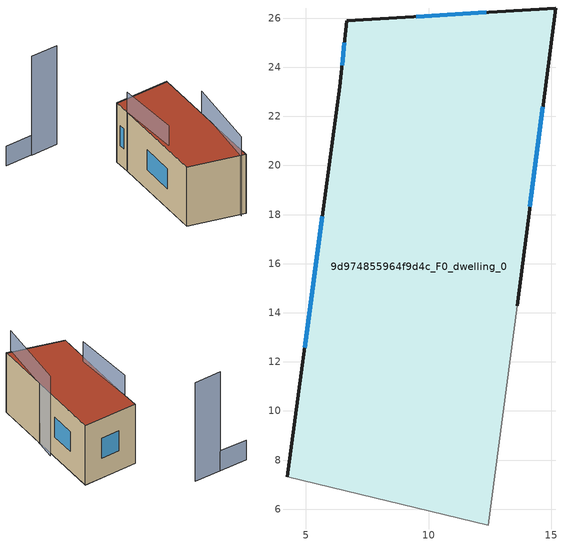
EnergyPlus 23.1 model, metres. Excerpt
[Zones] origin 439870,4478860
9d974855964f9d4c_F0_dwelling_0
 floor ground (EU_floor_Construction): 12.42,5.35 13.6,14.29 15.17,26.41 6.66,25.89 6.38,23.2 4.24,7.32 z0
 wall outside (EU_wall_Construction): 4.24,7.32 6.38,23.2 6.66,25.89 15.17,26.41 13.6,14.29 z0:9
 wall adiabatic (EU_wall_Construction): 13.6,14.29 12.42,5.35 4.24,7.32 z0:9
 window (EU_Window_Construction): 9.48,26.06 12.35,26.24 / 14.65,22.39 14.12,18.31 / 4.95,12.58 5.67,17.93 / 6.47,24.09 6.57,25 z2.98:6.02
 roof outside (EU_roof_Construction): 15.17,26.41 13.6,14.29 12.42,5.35 4.24,7.32 6.38,23.2 6.66,25.89 z9
shading: 6.38,23.2 5.63,13.13 / 11.57,5.28 14.36,17.65 z0:12; 13.6,14.29 13.77,19.37 / -1.14,33.98 -5.51,33.75 z0:3; 3.07,34.22 -1.14,33.97 z0:15
[Building]
EU S2 Campaign: North Axis=0; Terrain=City; Solar Distribution=FullExterior
[Site:Location]
Madrid: Latitude=40.5; Longitude=-3.5; Time Zone=1; Elevation=609
[SizingPeriod:WeatherFileDays]
AnnualSizingPeriod: Begin Month=1; Begin Day of Month=1; End Month=12; End Day of Month=31; Day of Week for Start Day=Monday; Use Weather File Daylight Saving Period=No; Use Weather File Rain and Snow Indicators=No
[MATERIAL]
EU_InternalMass_Material: Roughness=MediumRough; Thickness=0.1; Conductivity=1; Density=1800; Specific Heat=900; Thermal Absorptance=0.9; Solar Absorptance=0.7; Visible Absorptance=0.7
[MATERIAL:NOMASS] Roughness=MediumRough; Thermal Absorptance=0.9; Solar Absorptance=0.7; Visible Absorptance=0.7
Name | Thermal Resistance
EU_wall_NoMass | 0.609216
EU_roof_NoMass | 0.513268
EU_floor_NoMass | 0.568163
[WINDOWMATERIAL:SIMPLEGLAZINGSYSTEM]
EU_Window_SimpleGlazing: UFactor=5.50606; Solar Heat Gain Coefficient=0.85; Visible Transmittance=0.85
[CONSTRUCTION]
EU_wall_Construction: EU_wall_NoMass
EU_roof_Construction: EU_roof_NoMass
EU_floor_Construction: EU_floor_NoMass
EU_InternalMass_Construction: EU_InternalMass_Material
EU_Window_Construction: EU_Window_SimpleGlazing
[ZONE]
9d974855964f9d4c_F0_dwelling_0: Type=1; Multiplier=1; Ceiling Height=autocalculate; Volume=1500.14; Floor Area=autocalculate; Part of Total Floor Area=Yes
[INTERNALMASS]
9d974855964f9d4c_F0_dwelling_0_EU_InternalMass: Construction=EU_InternalMass_Construction; Zone or ZoneList=9d974855964f9d4c_F0_dwelling_0; Surface Area=166.682
[OTHEREQUIPMENT]
EU_Step8_InternalGain_9d974855964f9d4c_F0_dwelling_0_f000: Fuel Type=Electricity; Zone or ZoneList or Space or SpaceList=9d974855964f9d4c_F0_dwelling_0; Schedule=EU_Step8_GainSchedule_9d974855964f9d4c_F0_dwelling_0_f000; Design Level Calculation Method=Watts/Area; Power per Zone Floor Area=1; Fraction Latent=0; Fraction Radiant=0; Fraction Lost=0; Carbon Dioxide Generation Rate=0; EndUse Subcategory=EU_Step8_InternalGains
[ZONEVENTILATION:DESIGNFLOWRATE]
EU_ConstantAir_9d974855964f9d4c_F0_dwelling_0: Zone or ZoneList or Space or SpaceList=9d974855964f9d4c_F0_dwelling_0; Schedule=EU_AlwaysOn; Design Flow Rate Calculation Method=AirChanges/Hour; Air Changes per Hour=0.752966; Ventilation Type=Natural; Fan Pressure Rise=0; Fan Total Efficiency=1; Constant Term Coefficient=1; Temperature Term Coefficient=0; Velocity Term Coefficient=0; Velocity Squared Term Coefficient=0; Minimum Indoor Temperature=-100; Maximum Indoor Temperature=100; Delta Temperature=-100; Minimum Outdoor Temperature=-100; Maximum Outdoor Temperature=100; Maximum Wind Speed=40
[HVACTEMPLATE:THERMOSTAT]
EU_HeatOnly_9d974855964f9d4c_F0_dwelling_0: Constant Heating Setpoint=20; Constant Cooling Setpoint=50
[HVACTEMPLATE:ZONE:IDEALLOADSAIRSYSTEM]
9d974855964f9d4c_F0_dwelling_0: Template Thermostat=EU_HeatOnly_9d974855964f9d4c_F0_dwelling_0; System Availability Schedule=EU_AlwaysOn; Maximum Heating Supply Air Temperature=50; Minimum Cooling Supply Air Temperature=13; Maximum Heating Supply Air Humidity Ratio=0.0156; Minimum Cooling Supply Air Humidity Ratio=0.0077; Heating Limit=NoLimit; Cooling Limit=NoLimit; Heating Availability Schedule=EU_AlwaysOn; Cooling Availability Schedule=EU_CoolingOff; Dehumidification Control Type=ConstantSensibleHeatRatio; Cooling Sensible Heat Ratio=0.7; Dehumidification Setpoint=60; Humidification Control Type=None; Humidification Setpoint=30; Outdoor Air Method=None; Outdoor Air Flow Rate per Person=0.00944; Outdoor Air Flow Rate per Zone Floor Area=0; Outdoor Air Flow Rate per Zone=0; Demand Controlled Ventilation Type=None; Outdoor Air Economizer Type=NoEconomizer; Heat Recovery Type=None; Sensible Heat Recovery Effectiveness=0.7; Latent Heat Recovery Effectiveness=0.65
[SIZING:ZONE]
9d974855964f9d4c_F0_dwelling_0: Zone Cooling Design Supply Air Temperature Input Method=SupplyAirTemperature; Zone Cooling Design Supply Air Temperature=13; Zone Heating Design Supply Air Temperature Input Method=SupplyAirTemperature; Zone Heating Design Supply Air Temperature=50; Zone Cooling Design Supply Air Humidity Ratio=0.008; Zone Heating Design Supply Air Humidity Ratio=0.008; Cooling Design Air Flow Method=DesignDay; Cooling Design Air Flow Rate=0; Cooling Minimum Air Flow per Zone Floor Area=0.000762; Cooling Minimum Air Flow=0; Cooling Minimum Air Flow Fraction=0.2; Heating Design Air Flow Method=DesignDay; Heating Design Air Flow Rate=0; Heating Maximum Air Flow per Zone Floor Area=0.002032; Heating Maximum Air Flow=0.141576; Heating Maximum Air Flow Fraction=0.3; Account for Dedicated Outdoor Air System=No; Dedicated Outdoor Air System Control Strategy=NeutralSupplyAir; Dedicated Outdoor Air Low Setpoint Temperature for Design=autosize; Dedicated Outdoor Air High Setpoint Temperature for Design=autosize; Zone Load Sizing Method=Sensible Load Only No Latent Load; Zone Latent Cooling Design Supply Air Humidity Ratio Input Method=HumidityRatioDifference; Zone Cooling Design Supply Air Humidity Ratio Difference=0.005; Zone Latent Heating Design Supply Air Humidity Ratio Input Method=HumidityRatioDifference; Zone Humidification Design Supply Air Humidity Ratio Difference=0.005
[SCHEDULE:CONSTANT]
Name | Hourly Value
EU_AlwaysOn | 1
EU_CoolingOff | 0
[SCHEDULE:FILE]
EU_Step8_GainSchedule_9d974855964f9d4c_F0_dwelling_0_f000: File=../../schedules/9d974855964f9d4c/9d974855964f9d4c_F0_dwelling_0_f000_gain.csv; Column Number=1; Rows to Skip at Top=0; Number of Hours of Data=8760; Column Separator=Comma; Interpolate to Timestep=No; Minutes per Item=60; Adjust Schedule for Daylight Savings=Yes
